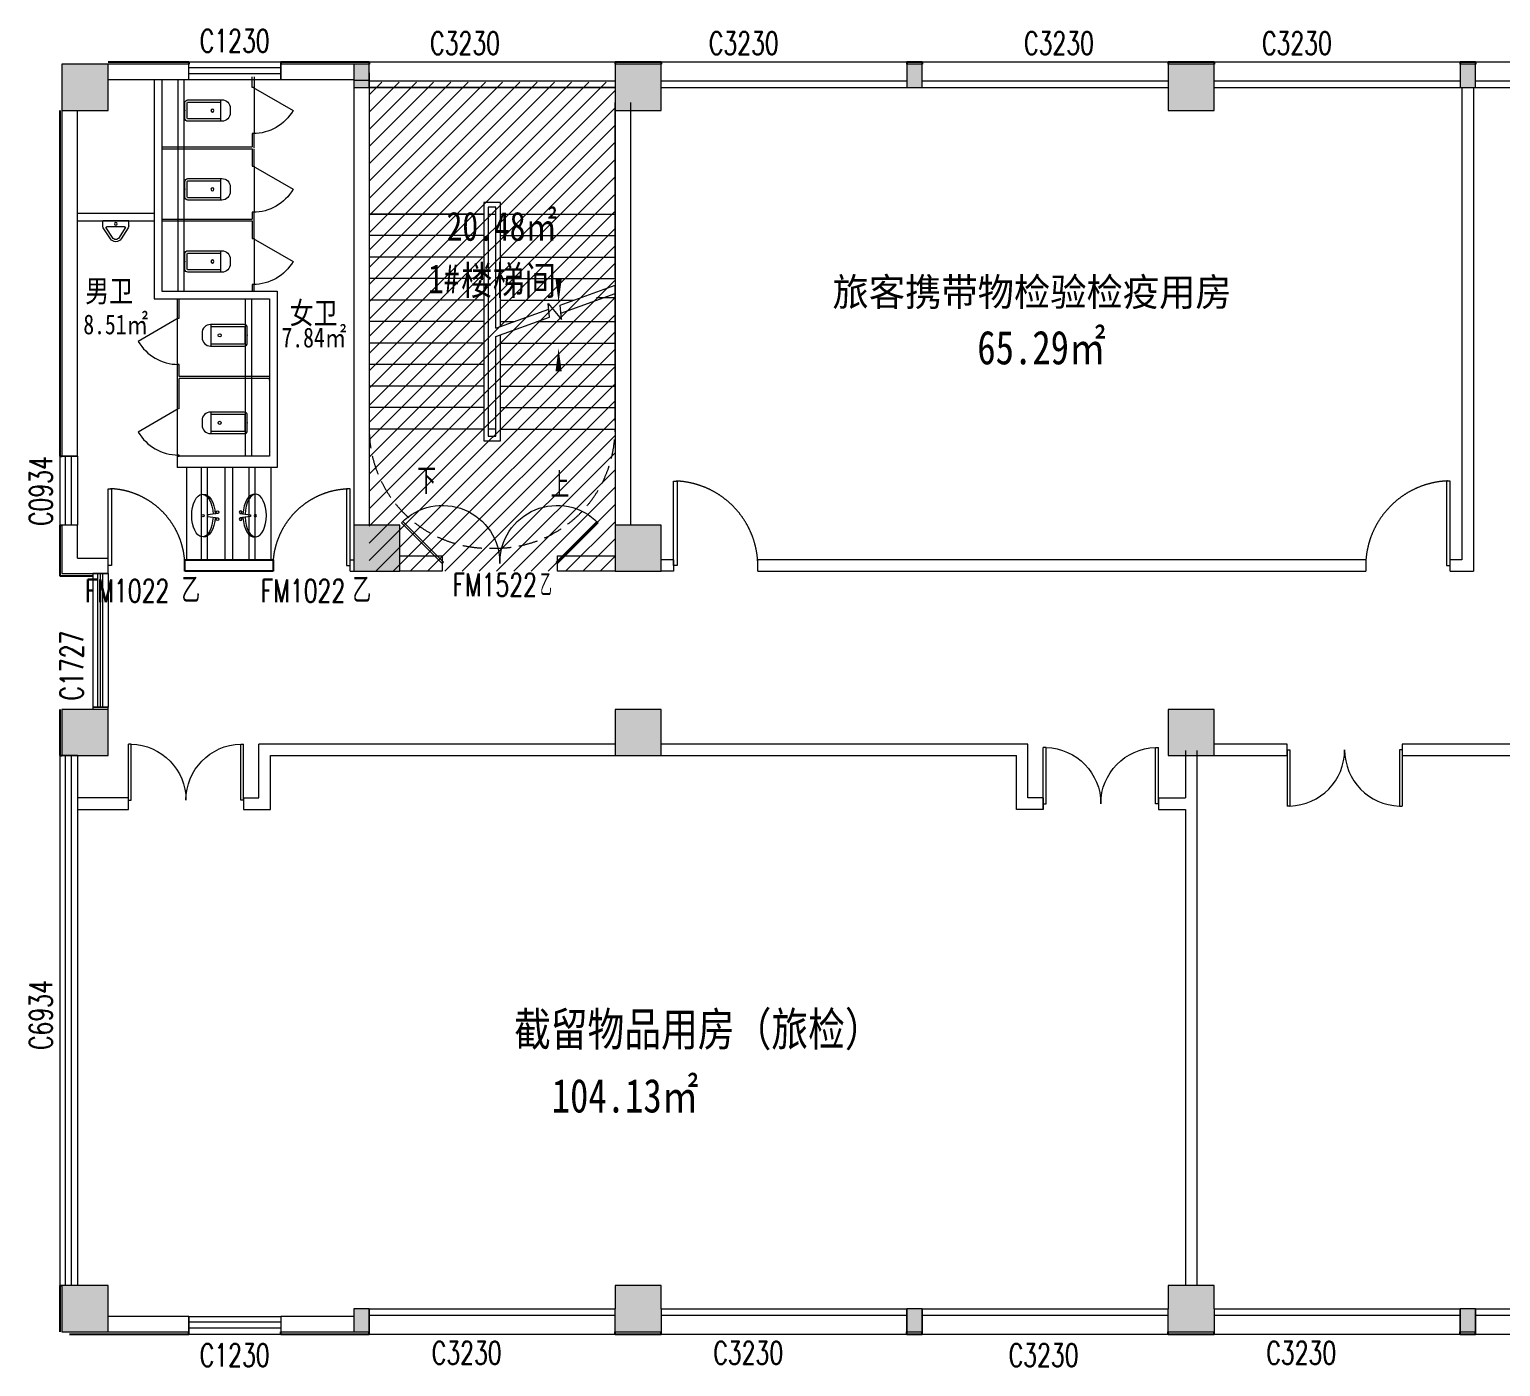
# Model space of a CAD drawing. Header units: millimetres. Extents: x 164760 to 3716174, y -1766400 to 11969.
# Drawn here: x 3483153 to 3502305, y -1520825 to -1503417 of the extents above; entities that cross this region are included whole.
import ezdxf

# ---------------------------------------------------------------- set-up
doc = ezdxf.new("R2010")
doc.units = ezdxf.units.MM
doc.header["$LTSCALE"] = 1000
for name, pattern in [('DASH', [0.35, 0.25, -0.1]), ('DASHDOT2', [0.5, 0.25, -0.125, 0, -0.125]), ('HIDDEN', [0.375, 0.25, -0.125, 0, 0])]:
    doc.linetypes.add(name, pattern=pattern)
doc.layers.get('0').update_dxf_attribs({"color": 253, "linetype": 'CONTINUOUS'})
for name, color, linetype, lineweight in [('COLUMN', 253, 'CONTINUOUS', 0), ('DOOR【门】', 253, 'CONTINUOUS', 0), ('FF-Door【门】', 253, 'CONTINUOUS', 0), ('FF-FIXT【洁具】', 253, 'CONTINUOUS', 0), ('FF-Text【平面文字】', 253, 'CONTINUOUS', 0), ('FF-Win【窗】', 253, 'CONTINUOUS', 0), ('PUB_HATCH', 253, 'CONTINUOUS', 0), ('RC-FIN【天花轮廓线】', 253, 'CONTINUOUS', 0), ('RC-LIGHT【灯带】', 253, 'DASHDOT2', 0), ('RC-Modelling【天花造型】', 253, 'CONTINUOUS', 0), ('STAIR', 253, 'CONTINUOUS', 0), ('WALL', 253, 'CONTINUOUS', 0), ('Wall【墙体】', 253, 'CONTINUOUS', 0), ('Wall【新建墙】', 253, 'CONTINUOUS', 0), ('Xline【辅助线】', 253, 'CONTINUOUS', 0)]:
    doc.layers.add(name, color=color, linetype=linetype, lineweight=lineweight)
for name, color, linetype in [('DIM_SYMB', 253, 'CONTINUOUS'), ('FC-Text Annotation', 253, 'CONTINUOUS'), ('LATRINE', 253, 'CONTINUOUS'), ('PUB_TEXT', 253, 'CONTINUOUS'), ('SURFACE', 253, 'CONTINUOUS'), ('WINDOW_TEXT', 253, 'CONTINUOUS')]:
    doc.layers.add(name, color=color, linetype=linetype)
doc.styles.add('_TCH_DIM', font='SIMPLEX', dxfattribs={"bigfont": 'GBCBIG'})
doc.styles.add('_TCH_WINDOW', font='SIMPLEX', dxfattribs={"bigfont": 'GBCBIG'})
doc.styles.add('XZC', font='SIMPLEX.SHX', dxfattribs={"width": 0.7, "bigfont": 'hztxt.shx'})
doc.styles.add('宋体', font='', dxfattribs={"width": 0.7})
doc.styles.add('文字', font='')
doc.styles.get('宋体').set_extended_font_data('SimSun')
doc.styles.get('文字').set_extended_font_data('SimSun')
doc.linetypes.add('LED_LINE', pattern='A,12.7,-5.08,["LED",XZC,S=2.54,R=0,X=-2.54,Y=-1.27],-6.35', length=24.13)

# ---------------------------------------------------------------- blocks, each defined once
blk = doc.blocks.new('$TCHSYS$WIN2D')
for p, q in [((-0.5, 0.5), (0.5, 0.5)), ((-0.5, 0.5), (-0.5, -0.5)), ((0.5, 0.5), (0.5, -0.5)), ((0.5, 0.1667), (-0.5, 0.1667)), ((0.5, -0.1667), (-0.5, -0.1667)), ((-0.5, -0.5), (0.5, -0.5))]:
    blk.add_line(p, q)
blk = doc.blocks.new('$WINLIB2D$00000004')
for p, q in [((-0.5, 0.5), (0.5, 0.5)), ((-0.5, 0.5), (-0.5, -0.5)), ((0.5, -0.5), (0.5, 0.5)), ((-0.5, 0.2406), (0.5, 0.2406)), ((-0.5, -0.5), (0.5, -0.5))]:
    blk.add_line(p, q)
blk = doc.blocks.new('$WINLIB2D$00000005')
for p, q in [((-0.5, 0.5), (0.5, 0.5)), ((-0.5, 0.5), (-0.5, -0.5)), ((0.5, -0.5), (0.5, 0.5)), ((0.5, 0.167), (-0.5, 0.167)), ((0.5, 0), (-0.5, 0)), ((0.5, -0.167), (-0.5, -0.167)), ((-0.5, -0.5), (0.5, -0.5))]:
    blk.add_line(p, q)
blk = doc.blocks.new('海龙_0918165925')
at = {"layer": 'PUB_HATCH'}
for points in [[(-43300, -300), (-43100, -300), (-43100, 0), (-43300, 0)], [(-47100, -600), (-46500, -600), (-46500, 0), (-47100, 0)], [(-39900, -600), (-39300, -600), (-39300, 0), (-39900, 0)], [(-36100, -300), (-35900, -300), (-35900, 0), (-36100, 0)], [(-32700, -600), (-32100, -600), (-32100, 0), (-32700, 0)], [(-28900, -300), (-28700, -300), (-28700, 0), (-28900, 0)], [(-43300, -6600), (-42700, -6600), (-42700, -6000), (-43300, -6000)], [(-39900, -6600), (-39300, -6600), (-39300, -6000), (-39900, -6000)], [(-47100, -9000), (-46500, -9000), (-46500, -8400), (-47100, -8400)], [(-39900, -9000), (-39300, -9000), (-39300, -8400), (-39900, -8400)], [(-32700, -9000), (-32100, -9000), (-32100, -8400), (-32700, -8400)], [(-47100, -16500), (-46500, -16500), (-46500, -15900), (-47100, -15900)], [(-39900, -16500), (-39300, -16500), (-39300, -15900), (-39900, -15900)], [(-32700, -16500), (-32100, -16500), (-32100, -15900), (-32700, -15900)], [(-43300, -16500), (-43100, -16500), (-43100, -16200), (-43300, -16200)], [(-36100, -16500), (-35900, -16500), (-35900, -16200), (-36100, -16200)], [(-28900, -16500), (-28700, -16500), (-28700, -16200), (-28900, -16200)]]:
    blk.add_hatch(color=256, dxfattribs=at).paths.add_polyline_path(points)
at = {"layer": 'COLUMN'}
for p, q in [((-46500, 0), (-47100, 0)), ((-47100, 0), (-47100, -600)), ((-46500, -600), (-46500, 0)), ((-39300, 0), (-39900, 0)), ((-32100, 0), (-32700, 0)), ((-39900, -300), (-39900, -600)), ((-39300, -600), (-39300, -300)), ((-32700, -300), (-32700, -600)), ((-32100, -600), (-32100, -300)), ((-47100, -600), (-46500, -600)), ((-39900, -600), (-39300, -600)), ((-32700, -600), (-32100, -600)), ((-42700, -6000), (-43300, -6000)), ((-43300, -6000), (-43300, -6600)), ((-42700, -6600), (-42700, -6000)), ((-39300, -6000), (-39900, -6000)), ((-39900, -6000), (-39900, -6600)), ((-39300, -6600), (-39300, -6000)), ((-43300, -6600), (-42700, -6600)), ((-39900, -6600), (-39300, -6600)), ((-46500, -8400), (-47100, -8400)), ((-47100, -8400), (-47100, -9000)), ((-46500, -9000), (-46500, -8400)), ((-39300, -8400), (-39900, -8400)), ((-39900, -8400), (-39900, -9000)), ((-39300, -9000), (-39300, -8400)), ((-32100, -8400), (-32700, -8400)), ((-32700, -8400), (-32700, -9000)), ((-32100, -9000), (-32100, -8400)), ((-47100, -9000), (-46500, -9000)), ((-39900, -9000), (-39300, -9000)), ((-32700, -9000), (-32100, -9000)), ((-46500, -15900), (-47100, -15900)), ((-47100, -15900), (-47100, -16500)), ((-46500, -16500), (-46500, -15900)), ((-39300, -15900), (-39900, -15900)), ((-39900, -15900), (-39900, -16200)), ((-39300, -16200), (-39300, -15900)), ((-32100, -15900), (-32700, -15900)), ((-32700, -15900), (-32700, -16200)), ((-32100, -16200), (-32100, -15900)), ((-47100, -16500), (-46500, -16500)), ((-39900, -16500), (-39300, -16500)), ((-32700, -16500), (-32100, -16500))]:
    blk.add_line(p, q, dxfattribs=at)
blk = doc.blocks.new('$DorLib2D$00000002')
for p, q in [((-0.5, 0), (-0.5, 0.4875)), ((-0.475, 0.4875), (-0.5, 0.4875)), ((-0.475, 0), (-0.475, 0.4875)), ((0.475, 0), (0.475, 0.4875)), ((0.475, 0.4875), (0.5, 0.4875)), ((0.5, 0), (0.5, 0.4875)), ((-0.5, 0), (-0.475, 0)), ((0.5, 0), (0.475, 0))]:
    blk.add_line(p, q)
at = {"lineweight": 13}
for centre, start, end in [((-0.4875, 0), 0, 88.53072), ((0.4875, 0), 91.46928, 180)]:
    blk.add_arc(centre, 0.4875, start, end, dxfattribs=at)
blk = doc.blocks.new('DOOR_D01')
at = {"layer": 'DOOR【门】'}
blk.add_lwpolyline([(-0.456, 1), (-0.456, 0), (-0.5, 0), (-0.5, 1)], close=True, dxfattribs=at)
at = {"layer": 'DOOR【门】', "color": 8, "linetype": 'HIDDEN', "ltscale": 15}
blk.add_arc((-0.511, -0.01), 1.011, 0.5915, 87.4664, dxfattribs=at)
blk = doc.blocks.new('海龙0506173763')
at = {"layer": 'Xline【辅助线】'}
for points in [[(-733, 17), (-750, 0), (-1280, 530), (-1263, 547)], [(733, 17), (750, 0), (1280, 530), (1263, 547)]]:
    blk.add_lwpolyline(points, close=True, dxfattribs=at)
at = {"layer": 'Xline【辅助线】', "color": 8}
for centre, start, end in [((-745, 12), 359.1011, 135.9107), ((745, 12), 44.0893, 180.8989)]:
    blk.add_arc(centre, 745, start, end, dxfattribs=at)
blk = doc.blocks.new('海龙0506194425')
at = {"layer": 'WALL'}
for p, q in [((-650, 200), (-1400, 200)), ((-650, 0), (-650, 200)), ((1400, 200), (850, 200)), ((850, 200), (850, 0)), ((-1400, 0), (-650, 0)), ((850, 0), (1400, 0))]:
    blk.add_line(p, q, dxfattribs=at)
at = {"layer": 'Xline【辅助线】'}
blk.add_blockref('海龙0506173763', (100, 100), dxfattribs=at)
blk = doc.blocks.new('海龙0506194634')
at = {"layer": 'Xline【辅助线】', "xscale": -1}
blk.add_blockref('海龙0506194425', (0, 325), dxfattribs=at)
at = {"layer": 'WINDOW_TEXT', "style": '_TCH_WINDOW', "width": 0.705882}
for s, height, p in [('FM1522', 297.5, (-715, 0)), ('乙', 298, (425, 0))]:
    blk.add_text(s, height=height, dxfattribs=at).set_placement(p)
blk = doc.blocks.new('A$C4D690477')
at = {"layer": 'FF-FIXT【洁具】', "color": 252}
for p, q in [((344, 302), (205, 285)), ((205, 285), (205, 267)), ((205, 267), (344, 249))]:
    blk.add_line(p, q, dxfattribs=at)
at = {"layer": 'FF-FIXT【洁具】', "color": 251}
blk.add_circle((145, 277), 16, dxfattribs=at)
at = {"layer": 'FF-FIXT【洁具】', "color": 252}
for centre in [(335, 320), (335, 231)]:
    blk.add_circle(centre, 17.9, dxfattribs=at)
at = {"layer": 'FF-FIXT【洁具】', "color": 181, "extrusion": (0, 0, -1)}
for centre, ratio, start_param, end_param in [((139, 277), 0.5, 4.782885, 10.934222), ((158, 277), 0.531076, 3.076239, 4.638107), ((158, 277), 0.531076, 4.795815, 6.348539)]:
    blk.add_ellipse(centre, major_axis=(0, -277), ratio=ratio, start_param=start_param, end_param=end_param, dxfattribs=at)
blk = doc.blocks.new('$TCHSYS$APDOOR2D')
blk.add_line((0.5, 0), (0, 0.866))
at = {"lineweight": 13}
blk.add_arc((0.5, 0), 1, 120, 180, dxfattribs=at)
blk = doc.blocks.new('$lvtry$00000200')
for p, q in [((-140, -40, 0), (-140, -480, 0)), ((-110, -40, 0), (-110, -470, 0)), ((100, 0, 0), (-100, 0, 0)), ((100, -30, 0), (-100, -30, 0)), ((110, -470, 0), (110, -40, 0)), ((140, -480, 0), (140, -40, 0)), ((140, -470, 0), (-140, -470, 0)), ((-30, -590, 0), (30, -590, 0))]:
    blk.add_line(p, q)
blk.add_circle((0, -359, 0), 20)
for centre, radius, start, end in [((-100, -40, 0), 40, 90, 180), ((-100, -40, 0), 10, 90, 180), ((100, -40, 0), 40, 0, 90), ((100, -40, 0), 10, 0, 90), ((-30, -480, 0), 110, 180, 270), ((30, -480, 0), 110, 270, 0)]:
    blk.add_arc(centre, radius, start, end)
blk.add_point((0, 0))
blk = doc.blocks.new('$lvtry$00000007')
for p, q in [((-170, 0, 0), (170, 0, 0)), ((-170, -61, 0), (-170, 0, 0)), ((-162, -88, 0), (-69, -231, 0)), ((-124, -91, 0), (-43, -216, 0)), ((-116, -76, 0), (116, -76, 0)), ((43, -216, 0), (124, -91, 0)), ((69, -231, 0), (162, -88, 0)), ((170, -61, 0), (170, 0, 0))]:
    blk.add_line(p, q)
blk.add_circle((0, -38, 0), 17.7)
for centre, radius, start, end in [((-120, -61, 0), 50, 180, 213.0863), ((-116, -86, 0), 10, 90, 213.0863), ((116, -86, 0), 10, 326.9137, 90), ((120, -61, 0), 50, 326.9137, 0), ((0, -191, 0), 80, 210, 330), ((0, -191, 0), 50, 210, 330)]:
    blk.add_arc(centre, radius, start, end)
blk = doc.blocks.new('海龙_0926162936')
at = {"layer": 'Xline【辅助线】'}
h = blk.add_hatch(dxfattribs=at)
h.set_pattern_fill('ANSI31', color=1, scale=100)
h.set_pattern_definition([(45, (-2535097.97, 1373162.66), (-112.2532015, 112.2532015), [])])
h.paths.add_polyline_path([(-43150, -7053), (-39950, -7053), (-39950, -688), (-43150, -688)])
at = {"layer": 'DIM_SYMB', "color": 1}
for points in [[(-42430, -5665, 0, 0, 0), (-42430, -1544, 0, 0, 0), (-40685, -1544, 0, 0, 0), (-40685, -3554, 0, 80, 0), (-40685, -3254, 0, 0, 0)], [(-40685, -5653, 0, 0, 0), (-40685, -4150, 0, 80, 0), (-40685, -4450, 0, 0, 0)]]:
    blk.add_lwpolyline(points, format="xyseb", dxfattribs=at)
at = {"layer": 'FF-Door【门】', "color": 1}
blk.add_lwpolyline([(-29127, -5879), (-29127, -6979), (-29078, -6979), (-29078, -5879)], close=True, dxfattribs=at)
at = {"layer": 'FF-Door【门】', "color": 1, "linetype": 'HIDDEN', "ltscale": 15}
blk.add_arc((-29065, -6990), 1113, 92.5336, 179.4085, dxfattribs=at)
at = {"layer": 'FF-FIXT【洁具】', "color": 1}
for p, q in [((-44675, -756, 400), (-44675, -619, 400)), ((-44650, -756, 400), (-44675, -756, 400)), ((-44650, -619, 400), (-44650, -756, 400)), ((-44650, -756, 400), (-44650, -1356, 400)), ((-45850, -1529), (-44675, -1529)), ((-45850, -1529), (-45850, -1554)), ((-44650, -1356), (-44675, -1356)), ((-44675, -1356), (-44675, -1529)), ((-44650, -1541), (-44650, -1356)), ((-45850, -1554), (-44675, -1554)), ((-44675, -1554), (-44675, -1781)), ((-44650, -1781), (-44650, -1554)), ((-44675, -1781), (-44650, -1781)), ((-44650, -1781, 400), (-44650, -2381, 400)), ((-45850, -2469), (-44675, -2469)), ((-45850, -2469), (-45850, -2494)), ((-44650, -2381), (-44675, -2381)), ((-44675, -2381), (-44675, -2469)), ((-44650, -2481), (-44650, -2381)), ((-44650, -2721), (-44650, -2481)), ((-45850, -2494), (-44675, -2494)), ((-44675, -2494), (-44675, -2721)), ((-44675, -2721), (-44650, -2721)), ((-44650, -2721, 400), (-44650, -3321, 400)), ((-44650, -3321), (-44675, -3321)), ((-44675, -3321), (-44675, -3409)), ((-44650, -3409), (-44650, -3321)), ((-45650, -3509), (-45650, -3761)), ((-45625, -3761), (-45625, -3509)), ((-45650, -3761, 400), (-45650, -4361, 400)), ((-45650, -3761), (-45625, -3761)), ((-45625, -4361), (-45650, -4361)), ((-45650, -4361), (-45650, -4551)), ((-45625, -4519), (-45625, -4361)), ((-45650, -4551), (-45650, -4941)), ((-44449, -4519), (-45625, -4519)), ((-44449, -4544), (-45625, -4544)), ((-45625, -4941), (-45625, -4544)), ((-44449, -4564), (-44449, -4539)), ((-45650, -4941, 400), (-45650, -5541, 400)), ((-45625, -5541), (-45650, -5541)), ((-45650, -5541), (-45650, -5554)), ((-45650, -5554), (-45625, -5554)), ((-45625, -5554), (-45625, -5541)), ((-45526, -6904), (-45526, -5704)), ((-44426, -6904), (-44426, -5704))]:
    blk.add_line(p, q, dxfattribs=at)
at = {"layer": 'LATRINE', "color": 1}
for p, q in [((-45550, -6904), (-44400, -6904)), ((-45550, -7054), (-45550, -6904)), ((-44400, -7054), (-45550, -7054)), ((-44400, -6904), (-44400, -7054))]:
    blk.add_line(p, q, dxfattribs=at)
at = {"layer": 'RC-FIN【天花轮廓线】', "color": 1}
for points in [[(-45639, -3409), (-45639, -654)], [(-44679, -5554), (-44679, -3509)], [(-45255, -6904), (-45255, -5704)], [(-44715, -6904), (-44715, -5704)]]:
    blk.add_lwpolyline(points, dxfattribs=at)
at = {"layer": 'RC-LIGHT【灯带】', "color": 1, "linetype": 'LED_LINE', "ltscale": 0.015}
for points in [[(-45559, -3409), (-45559, -654)], [(-44759, -5554), (-44759, -3509)], [(-45335, -6904), (-45335, -5704)], [(-44635, -6904), (-44635, -5704)]]:
    blk.add_lwpolyline(points, dxfattribs=at)
at = {"layer": 'STAIR', "color": 1}
for p, q in [((-43150, -652), (-43150, -2302)), ((-39950, -754), (-43150, -754)), ((-39950, -2302), (-39950, -952)), ((-41441, -2254), (-41660, -2254)), ((-41660, -2254), (-41660, -5354)), ((-41441, -3869), (-41441, -2254)), ((-43150, -2302), (-43150, -5102)), ((-41660, -2404), (-43150, -2404)), ((-43150, -2404), (-41660, -2404)), ((-41501, -2314), (-41600, -2314)), ((-41600, -2314), (-41600, -5294)), ((-41600, -2404), (-41600, -5204)), ((-41600, -2404), (-41501, -2404)), ((-41501, -3891), (-41501, -2314)), ((-41501, -3891), (-41501, -2404)), ((-41441, -2404), (-39950, -2404)), ((-41441, -2404), (-39950, -2404)), ((-39950, -3229), (-39950, -2302)), ((-41660, -2684), (-43150, -2684)), ((-41441, -2684), (-39950, -2684)), ((-41660, -2964), (-43150, -2964)), ((-41441, -2964), (-39950, -2964)), ((-41660, -3244), (-43150, -3244)), ((-41441, -3244), (-39950, -3244)), ((-40664, -3588), (-39950, -3331)), ((-40655, -3692), (-39950, -3437)), ((-39950, -5102), (-39950, -3335)), ((-41660, -3524), (-43150, -3524)), ((-41441, -3524), (-40485, -3524)), ((-40805, -3746), (-40820, -3568)), ((-40820, -3568), (-40648, -3775)), ((-40648, -3775), (-40664, -3588)), ((-40190, -3488), (-39950, -3488)), ((-41660, -3804), (-43150, -3804)), ((-41501, -3891), (-40814, -3643)), ((-41501, -3997), (-40805, -3746)), ((-41441, -3804), (-41260, -3804)), ((-40966, -3804), (-39950, -3804)), ((-41501, -5204), (-41501, -3997)), ((-41501, -5294), (-41501, -3997)), ((-41441, -5354), (-41441, -3975)), ((-41660, -4084), (-43150, -4084)), ((-41441, -4084), (-39950, -4084)), ((-41660, -4364), (-43150, -4364)), ((-41441, -4364), (-39950, -4364)), ((-41660, -4644), (-43150, -4644)), ((-41441, -4644), (-39950, -4644)), ((-41660, -4924), (-43150, -4924)), ((-41441, -4924), (-39950, -4924)), ((-41660, -5204), (-43150, -5204)), ((-41660, -5354), (-41441, -5354)), ((-41501, -5204), (-41600, -5204)), ((-41600, -5294), (-41501, -5294)), ((-41441, -5204), (-39950, -5204))]:
    blk.add_line(p, q, dxfattribs=at)
at = {"layer": 'STAIR', "color": 1, "linetype": 'DASH'}
blk.add_lwpolyline([(-39950, -5204, -0.423695), (-41550, -6753, -0.423695), (-43150, -5204)], format="xyb", dxfattribs=at)
at = {"layer": 'SURFACE', "color": 1}
for p, q in [((-46550, -424), (-45500, -424)), ((-45500, -424), (-45500, -454)), ((-44300, -424), (-44300, -454)), ((-44300, -424), (-43350, -424)), ((-43350, -424), (-43150, -424)), ((-43150, -424), (-43150, -454)), ((-39950, -424), (-39950, -454)), ((-39950, -424), (-39650, -424)), ((-39650, -424), (-39350, -424)), ((-39350, -424), (-39350, -454)), ((-36150, -424), (-36150, -454)), ((-36150, -424), (-35950, -424)), ((-35950, -424), (-35950, -454)), ((-32750, -424), (-32750, -454)), ((-32750, -424), (-32450, -424)), ((-32450, -424), (-32150, -424)), ((-32150, -424), (-32150, -454)), ((-28950, -424), (-28950, -454)), ((-28950, -424), (-28750, -424)), ((-28750, -424), (-28750, -454)), ((-47180, -1054), (-47180, -5554)), ((-47180, -5554), (-47150, -5554)), ((-47180, -6454), (-47150, -6454)), ((-47180, -6454), (-47180, -7114)), ((-47180, -7114), (-46750, -7114)), ((-47180, -8854), (-47180, -9454)), ((-47180, -9454), (-47150, -9454)), ((-47180, -16354), (-47150, -16354)), ((-47180, -16354), (-47180, -16954)), ((-47050, -16984), (-45500, -16984)), ((-45500, -16984), (-45500, -16954)), ((-44300, -16984), (-44300, -16954)), ((-44300, -16984), (-43350, -16984)), ((-43350, -16984), (-43150, -16984)), ((-43150, -16984), (-43150, -16954)), ((-39950, -16984), (-39950, -16954)), ((-39950, -16984), (-39650, -16984)), ((-39650, -16984), (-39350, -16984)), ((-39350, -16984), (-39350, -16954)), ((-36150, -16984), (-36150, -16954)), ((-36150, -16984), (-35950, -16984)), ((-35950, -16984), (-35950, -16954)), ((-32750, -16984), (-32750, -16954)), ((-32750, -16984), (-32450, -16984)), ((-32450, -16984), (-32150, -16984)), ((-32150, -16984), (-32150, -16954)), ((-28950, -16984), (-28950, -16954)), ((-28950, -16984), (-28750, -16984)), ((-28750, -16984), (-28750, -16954))]:
    blk.add_line(p, q, dxfattribs=at)
at = {"layer": 'Wall【墙体】', "color": 1}
for p, q in [((-45500, -454), (-46550, -454)), ((-45500, -654), (-45500, -454)), ((-43350, -454), (-44300, -454)), ((-44300, -454), (-44300, -654)), ((-43150, -454), (-43350, -454)), ((-43350, -454), (-43350, -754)), ((-43350, -565), (-43350, -6454)), ((-43150, -754), (-43150, -454)), ((-43150, -565), (-43150, -6454)), ((-35950, -454), (-36150, -454)), ((-36150, -454), (-36150, -754)), ((-35950, -754), (-35950, -454)), ((-28750, -454), (-28950, -454)), ((-28950, -454), (-28950, -754)), ((-28750, -754), (-28750, -454)), ((-46550, -654), (-45500, -654)), ((-44300, -654), (-43350, -654)), ((-43150, -666), (-43350, -666)), ((-43350, -754), (-43150, -754)), ((-36150, -754), (-35950, -754)), ((-28950, -754), (-28750, -754)), ((-28925, -754), (-28925, -6904)), ((-28775, -754), (-28775, -7054)), ((-39950, -952), (-39950, -6445)), ((-39750, -952), (-39750, -6454)), ((-47150, -1054), (-47150, -5554)), ((-46950, -5554), (-46950, -1054)), ((-47150, -5554), (-46950, -5554)), ((-46950, -6454), (-47150, -6454)), ((-47150, -6454), (-47150, -7084)), ((-46950, -6884), (-46950, -6454)), ((-46950, -6884), (-46550, -6884)), ((-46550, -7084), (-46550, -6884)), ((-47150, -7084), (-46750, -7084)), ((-46750, -7084), (-46550, -7084)), ((-39191, -6904), (-39350, -6904)), ((-39191, -7054), (-39350, -7054)), ((-39191, -6904), (-39191, -7054)), ((-30174, -6904), (-38091, -6904)), ((-38091, -7054), (-38091, -6904)), ((-38091, -7054), (-30176, -7054)), ((-30178, -6904), (-30178, -7054)), ((-28925, -6904), (-29078, -6904)), ((-29078, -7054), (-29078, -6904)), ((-29078, -7054), (-28775, -7054)), ((-46550, -8824), (-46750, -8824)), ((-46750, -8824), (-46750, -8854)), ((-46550, -8854), (-46550, -8824)), ((-39950, -9304), (-44586, -9304)), ((-44586, -10005), (-44586, -9304)), ((-34575, -9304), (-39350, -9304)), ((-34575, -10005), (-34575, -9304)), ((-31202, -9304), (-32150, -9304)), ((-31202, -9454), (-31202, -9304)), ((-25550, -9304), (-29702, -9304)), ((-29702, -9304), (-29702, -9454)), ((-44436, -9454), (-39950, -9454)), ((-44436, -10155), (-44436, -9454)), ((-39350, -9454), (-34725, -9454)), ((-34725, -10155), (-34725, -9454)), ((-32525, -9386), (-32525, -10005)), ((-32375, -9386), (-32375, -16354)), ((-32150, -9454), (-31202, -9454)), ((-29702, -9454), (-25550, -9454)), ((-46286, -10005), (-46950, -10005)), ((-46286, -10155), (-46286, -10005)), ((-44786, -10005), (-44786, -10155)), ((-44786, -10005), (-44586, -10005)), ((-34375, -10005), (-34575, -10005)), ((-34375, -10155), (-34375, -10005)), ((-34375, -10005), (-34375, -10155)), ((-32875, -10005), (-32875, -10155)), ((-32875, -10005), (-32525, -10005)), ((-46950, -10155), (-46286, -10155)), ((-44786, -10155), (-44436, -10155)), ((-34375, -10155), (-34725, -10155)), ((-32875, -10155), (-32525, -10155)), ((-32525, -10155), (-32525, -16354)), ((-43150, -16654), (-43350, -16654)), ((-43350, -16654), (-43350, -16954)), ((-43150, -16954), (-43150, -16654)), ((-35950, -16654), (-36150, -16654)), ((-36150, -16654), (-36150, -16954)), ((-35950, -16954), (-35950, -16654)), ((-28750, -16654), (-28950, -16654)), ((-28950, -16654), (-28950, -16954)), ((-28750, -16954), (-28750, -16654)), ((-45500, -16754), (-46550, -16754)), ((-45500, -16954), (-45500, -16754)), ((-43350, -16754), (-44300, -16754)), ((-44300, -16754), (-44300, -16954)), ((-46550, -16954), (-45500, -16954)), ((-44300, -16954), (-43350, -16954)), ((-43350, -16954), (-43150, -16954)), ((-36150, -16954), (-35950, -16954)), ((-28950, -16954), (-28750, -16954))]:
    blk.add_line(p, q, dxfattribs=at)
at = {"layer": 'Wall【新建墙】', "color": 1}
for p, q in [((-45950, -654), (-45950, -3509)), ((-45850, -654), (-45850, -3409)), ((-46950, -2394), (-45950, -2394)), ((-46950, -2494), (-45950, -2494)), ((-45850, -3409), (-44349, -3409)), ((-44349, -3409), (-44349, -5704)), ((-45950, -3509), (-44449, -3509)), ((-44449, -3509), (-44449, -5554)), ((-44449, -5554), (-45650, -5554)), ((-45650, -5554), (-45650, -5704)), ((-44349, -5704), (-45650, -5704))]:
    blk.add_line(p, q, dxfattribs=at)
at = {"layer": 'Xline【辅助线】', "color": 1}
for p, q in [((-45026, -6904), (-45026, -5704)), ((-44926, -6904), (-44926, -5704)), ((-43400, -7054), (-43400, -6904)), ((-43400, -6904), (-43350, -6904)), ((-43400, -7054), (-43350, -7054))]:
    blk.add_line(p, q, dxfattribs=at)
at = {"layer": 'COLUMN', "color": 1}
blk.add_blockref('海龙_0918165925', (-50, -454), dxfattribs=at)
at = {"layer": 'FF-Door【门】', "color": 1}
for name, p, xscale, yscale, zscale in [('DOOR_D01', (-38641, -6979), 1100, 1100, 1100), ('DOOR_D01', (-46050, -6979), 1000, 1000, 1000), ('DOOR_D01', (-43900, -6979), -999.9999999995345, 999.9999999995345, 999.9999999995345), ('$DorLib2D$00000002', (-45536, -10035), -1500, 1500, -1500), ('$DorLib2D$00000002', (-33625, -10080), -1500, 1500, -1500)]:
    blk.add_blockref(name, p, dxfattribs=dict(at, xscale=xscale, yscale=yscale, zscale=zscale))
at = {"layer": 'FF-Door【门】', "color": 1, "xscale": 1500, "yscale": 1500, "zscale": -1500, "rotation": 180}
blk.add_blockref('$DorLib2D$00000002', (-30452, -9379), dxfattribs=at)
at = {"layer": 'FF-FIXT【洁具】', "color": 1, "yscale": 600, "zscale": 25}
for p, xscale, rotation in [((-44662, -1056), -600, 270), ((-44662, -2081), -600, 270), ((-44662, -3021), -600, 270), ((-45637, -4061), 600, 90), ((-45637, -5241), 600, 90)]:
    blk.add_blockref('$TCHSYS$APDOOR2D', p, dxfattribs=dict(at, xscale=xscale, rotation=rotation))
at = {"layer": 'FF-FIXT【洁具】', "color": 1, "xscale": -1, "rotation": 90}
for p in [(-45550, -1056), (-45550, -2081), (-45550, -3021)]:
    blk.add_blockref('$lvtry$00000200', p, dxfattribs=at)
at = {"layer": 'FF-FIXT【洁具】', "color": 1, "extrusion": (0, 0, -1), "zscale": -1}
blk.add_blockref('$lvtry$00000007', (46450, -2494, 0), dxfattribs=at)
at = {"layer": 'FF-FIXT【洁具】', "color": 1, "rotation": 270}
for p in [(-44737, -3982), (-44737, -5122)]:
    blk.add_blockref('$lvtry$00000200', p, dxfattribs=at)
at = {"layer": 'FF-FIXT【洁具】', "color": 1}
blk.add_blockref('A$C4D690477', (-45461, -6606), dxfattribs=at)
at = {"layer": 'FF-FIXT【洁具】', "color": 1, "xscale": -1}
blk.add_blockref('A$C4D690477', (-44489, -6606), dxfattribs=at)
at = {"layer": 'FF-Win【窗】', "color": 1}
ref = blk.add_blockref('$TCHSYS$WIN2D', (-44900, -539), dxfattribs=dict(at, xscale=1200, yscale=-230, zscale=1200))
ref.add_attrib('A', 'C1230', (-45355, -298), dxfattribs={"layer": 'WINDOW_TEXT', "height": 297.5, "style": '_TCH_WINDOW', "width": 0.705882})
ref = blk.add_blockref('$WINLIB2D$00000004', (-41550, -589), dxfattribs=dict(at, xscale=3200, yscale=-330, zscale=3200))
ref.add_attrib('A', 'C3230', (-42356, -328), dxfattribs={"layer": 'WINDOW_TEXT', "height": 297.5, "style": '_TCH_WINDOW', "width": 0.705882})
ref = blk.add_blockref('$WINLIB2D$00000004', (-37750, -589), dxfattribs=dict(at, xscale=3200, yscale=-330, zscale=3200))
ref.add_attrib('A', 'C3230', (-38728, -328), dxfattribs={"layer": 'WINDOW_TEXT', "height": 297.5, "style": '_TCH_WINDOW', "width": 0.705882})
ref = blk.add_blockref('$WINLIB2D$00000004', (-34350, -589), dxfattribs=dict(at, xscale=3200, yscale=-330, zscale=3200))
ref.add_attrib('A', 'C3230', (-34625, -328), dxfattribs={"layer": 'WINDOW_TEXT', "height": 297.5, "style": '_TCH_WINDOW', "width": 0.705882})
ref = blk.add_blockref('$WINLIB2D$00000004', (-30550, -589), dxfattribs=dict(at, xscale=3200, yscale=-330, zscale=3200))
ref.add_attrib('A', 'C3230', (-31528, -328), dxfattribs={"layer": 'WINDOW_TEXT', "height": 297.5, "style": '_TCH_WINDOW', "width": 0.705882})
ref = blk.add_blockref('$WINLIB2D$00000004', (-27150, -589), dxfattribs=dict(at, xscale=3200, yscale=-330, zscale=3200))
ref.add_attrib('A', 'C3230', (-27425, -328), dxfattribs={"layer": 'WINDOW_TEXT', "height": 297.5, "style": '_TCH_WINDOW', "width": 0.705882})
ref = blk.add_blockref('$TCHSYS$WIN2D', (-47065, -6004), dxfattribs=dict(at, xscale=900, yscale=230, zscale=900, rotation=270))
ref.add_attrib('A', 'C0934', (-47276, -6465), dxfattribs={"layer": 'WINDOW_TEXT', "height": 297.5, "rotation": 90, "style": '_TCH_WINDOW', "width": 0.705882})
ref = blk.add_blockref('$WINLIB2D$00000005', (-46650, -7954), dxfattribs=dict(at, xscale=1740, yscale=200, zscale=1740, rotation=270))
ref.add_attrib('A', 'C1727', (-46876, -8737), dxfattribs={"layer": 'WINDOW_TEXT', "height": 297.5, "rotation": 90, "style": '_TCH_WINDOW', "width": 0.705882})
ref = blk.add_blockref('$TCHSYS$WIN2D', (-47065, -12904), dxfattribs=dict(at, xscale=6900, yscale=230, zscale=6900, rotation=270))
ref.add_attrib('A', 'C6934', (-47276, -13286), dxfattribs={"layer": 'WINDOW_TEXT', "height": 297.5, "rotation": 90, "style": '_TCH_WINDOW', "width": 0.705882})
ref = blk.add_blockref('$WINLIB2D$00000004', (-41550, -16819), dxfattribs=dict(at, xscale=3200, yscale=330, zscale=3200))
ref.add_attrib('A', 'C3230', (-42335, -17378), dxfattribs={"layer": 'WINDOW_TEXT', "height": 297.5, "style": '_TCH_WINDOW', "width": 0.705882})
ref = blk.add_blockref('$WINLIB2D$00000004', (-37750, -16819), dxfattribs=dict(at, xscale=3200, yscale=330, zscale=3200))
ref.add_attrib('A', 'C3230', (-38671, -17378), dxfattribs={"layer": 'WINDOW_TEXT', "height": 297.5, "style": '_TCH_WINDOW', "width": 0.705882})
ref = blk.add_blockref('$WINLIB2D$00000004', (-34350, -16819), dxfattribs=dict(at, xscale=3200, yscale=330, zscale=3200))
ref.add_attrib('A', 'C3230', (-34825, -17408), dxfattribs={"layer": 'WINDOW_TEXT', "height": 297.5, "style": '_TCH_WINDOW', "width": 0.705882})
ref = blk.add_blockref('$WINLIB2D$00000004', (-30550, -16819), dxfattribs=dict(at, xscale=3200, yscale=330, zscale=3200))
ref.add_attrib('A', 'C3230', (-31471, -17378), dxfattribs={"layer": 'WINDOW_TEXT', "height": 297.5, "style": '_TCH_WINDOW', "width": 0.705882})
ref = blk.add_blockref('$WINLIB2D$00000004', (-27150, -16819), dxfattribs=dict(at, xscale=3200, yscale=330, zscale=3200))
ref.add_attrib('A', 'C3230', (-27625, -17408), dxfattribs={"layer": 'WINDOW_TEXT', "height": 297.5, "style": '_TCH_WINDOW', "width": 0.705882})
ref = blk.add_blockref('$TCHSYS$WIN2D', (-44900, -16869), dxfattribs=dict(at, xscale=1200, yscale=230, zscale=1200))
ref.add_attrib('A', 'C1230', (-45355, -17408), dxfattribs={"layer": 'WINDOW_TEXT', "height": 297.5, "style": '_TCH_WINDOW', "width": 0.705882})
at = {"layer": 'Wall【墙体】', "color": 1}
blk.add_blockref('海龙0506194634', (-41350, -7379), dxfattribs=at)
at = {"layer": 'FC-Text Annotation', "color": 1, "width": 0.8}
for s, height, style, p in [('男卫', 285.8, '宋体', (-46848, -3549)), ('女卫', 285.8, '宋体', (-44185, -3836)), ('8.51㎡', 258.5, '文字', (-46872, -3969)), ('7.84㎡', 258.5, '文字', (-44292, -4140)), ('65.29㎡', 438.6, '文字', (-35234, -4360)), ('截留物品用房（旅检）', 438.6, '文字', (-41265, -13235)), ('104.13㎡', 438.6, '文字', (-40774, -14100))]:
    blk.add_text(s, height=height, dxfattribs=dict(at, style=style)).set_placement(p)
at = {"layer": 'FF-Text【平面文字】', "color": 1, "style": '文字', "width": 0.95}
blk.add_text('旅客携带物检验检疫用房', height=364.55, dxfattribs=at).set_placement((-37119, -3601, 0))
at = {"layer": 'PUB_TEXT', "color": 1, "style": '宋体', "width": 0.8}
for s, p in [('20.48㎡', (-42143, -2751)), ('1#', (-42386, -3434)), ('楼梯间', (-41954, -3457))]:
    blk.add_text(s, height=377.6, dxfattribs=at).set_placement(p)
at = {"layer": 'PUB_TEXT', "color": 1, "style": '_TCH_DIM'}
for s, p in [('下', (-42525, -6050)), ('上', (-40789, -6103))]:
    blk.add_text(s, height=338, dxfattribs=at).set_placement(p)
at = {"layer": 'WINDOW_TEXT', "color": 1, "style": '_TCH_WINDOW', "width": 0.705882}
for p in [(-46850, -7458), (-44561, -7458)]:
    blk.add_text('FM1022', height=297.5, dxfattribs=at).set_placement(p)
at = {"layer": 'WINDOW_TEXT', "color": 1, "style": '_TCH_WINDOW'}
for p in [(-45595, -7467), (-43368, -7467)]:
    blk.add_text('乙', height=338, dxfattribs=at).set_placement(p)

msp = doc.modelspace()

# ---------------------------------------------------------------- block references
at = {"layer": 'RC-Modelling【天花造型】'}
msp.add_blockref('海龙_0926162936', (3530726.9, -1503417.1), dxfattribs=at)

doc.saveas('drawing.dxf')
